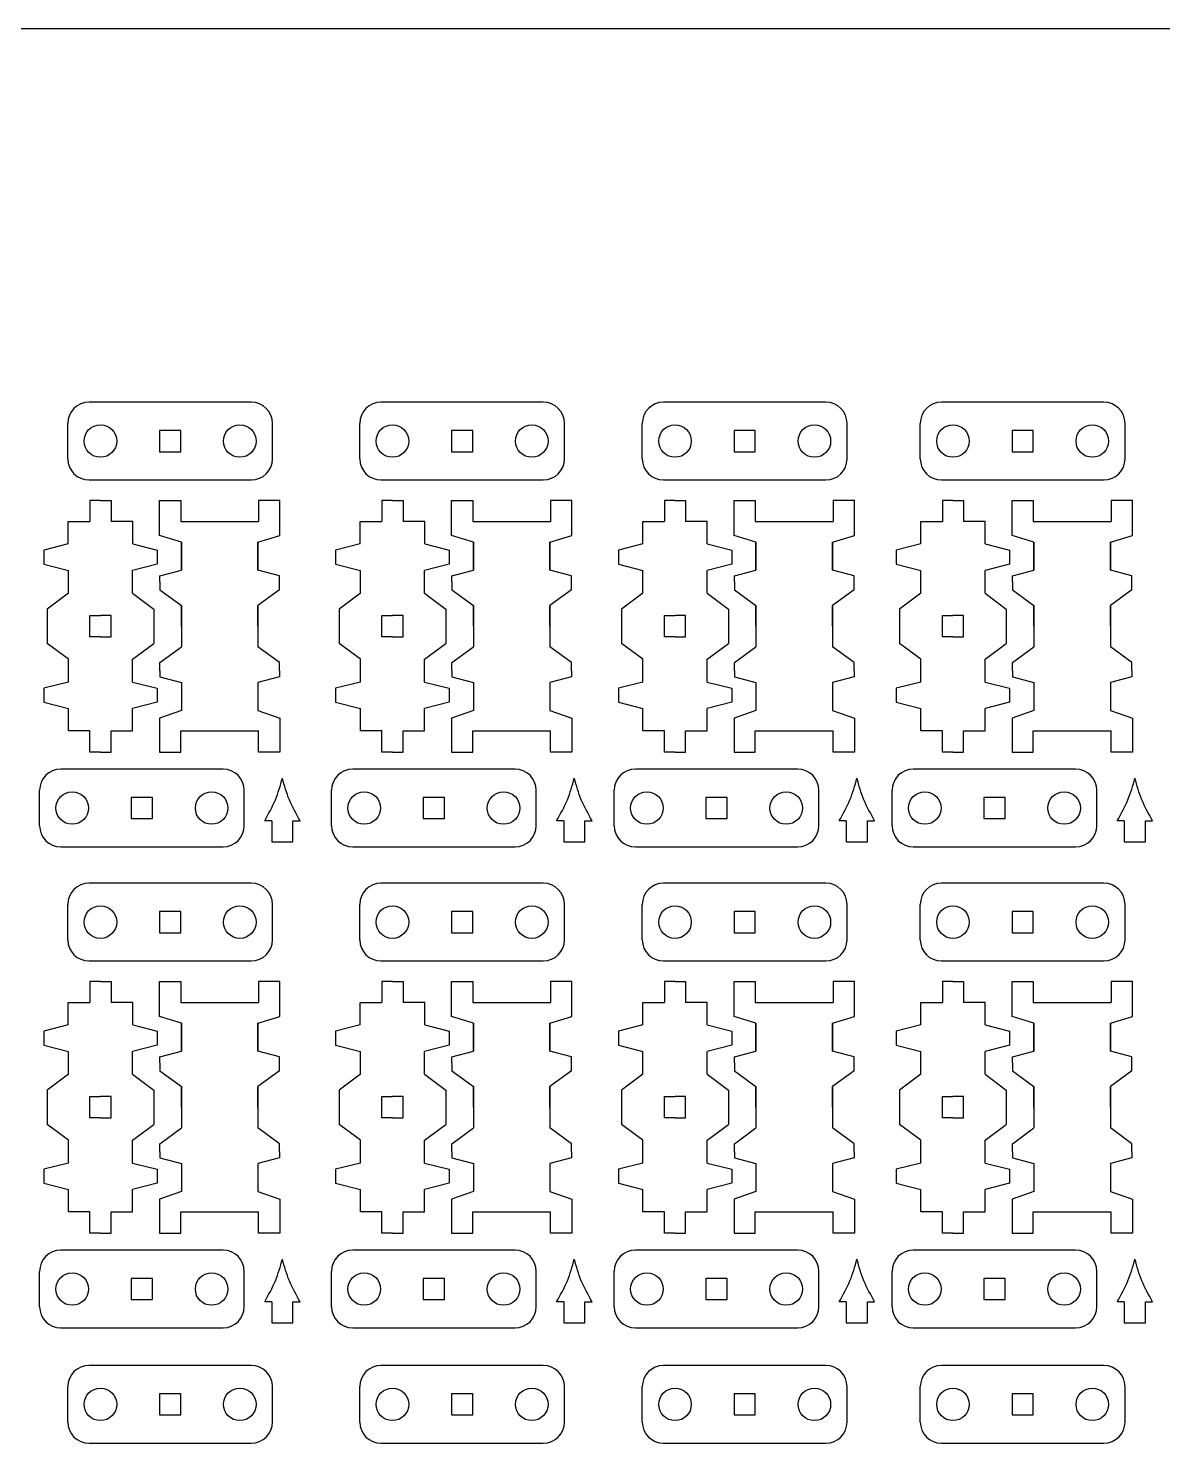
# Model space of a CAD drawing. Header units: millimetres. Extents: x 1035 to 4493, y 392 to 1491.
# Drawn here: x 4203.2 to 4363.4, y 1134.1 to 1335.5 of the extents above; entities that cross this region are included whole.
import ezdxf

# ---------------------------------------------------------------- set-up
doc = ezdxf.new("R2010")
doc.units = ezdxf.units.MM

msp = doc.modelspace()

# ---------------------------------------------------------------- linework, layer by layer
for p, q in [((4223.2, 1282.72), (4211.74, 1282.72)), ((4234.66, 1282.72), (4223.2, 1282.72)), ((4264.45, 1282.72), (4252.99, 1282.72)), ((4275.92, 1282.72), (4264.45, 1282.72)), ((4304.38, 1282.72), (4292.92, 1282.72)), ((4315.85, 1282.72), (4304.38, 1282.72)), ((4343.66, 1282.72), (4332.19, 1282.72)), ((4355.12, 1282.72), (4343.66, 1282.72)), ((4208.74, 1274.72), (4208.74, 1279.72)), ((4237.66, 1274.72), (4237.66, 1279.72)), ((4249.99, 1274.72), (4249.99, 1279.72)), ((4278.92, 1274.72), (4278.92, 1279.72)), ((4289.92, 1274.72), (4289.92, 1279.72)), ((4318.85, 1274.72), (4318.85, 1279.72)), ((4329.19, 1274.72), (4329.19, 1279.72)), ((4358.12, 1274.72), (4358.12, 1279.72)), ((4224.7, 1278.72), (4221.7, 1278.72)), ((4221.7, 1278.72), (4221.7, 1275.72)), ((4224.7, 1275.72), (4224.7, 1278.72)), ((4265.95, 1278.72), (4262.95, 1278.72)), ((4262.95, 1278.72), (4262.95, 1275.72)), ((4265.95, 1275.72), (4265.95, 1278.72)), ((4305.88, 1278.72), (4302.88, 1278.72)), ((4302.88, 1278.72), (4302.88, 1275.72)), ((4305.88, 1275.72), (4305.88, 1278.72)), ((4345.16, 1278.72), (4342.16, 1278.72)), ((4342.16, 1278.72), (4342.16, 1275.72)), ((4345.16, 1275.72), (4345.16, 1278.72)), ((4221.7, 1275.72), (4224.7, 1275.72)), ((4262.95, 1275.72), (4265.95, 1275.72)), ((4302.88, 1275.72), (4305.88, 1275.72)), ((4342.16, 1275.72), (4345.16, 1275.72)), ((4211.74, 1271.72), (4234.66, 1271.72)), ((4252.99, 1271.72), (4275.92, 1271.72)), ((4292.92, 1271.72), (4315.85, 1271.72)), ((4332.19, 1271.72), (4355.12, 1271.72)), ((4213.35, 1268.83), (4211.85, 1268.83)), ((4211.85, 1268.83), (4211.85, 1265.83)), ((4213.35, 1268.83), (4214.85, 1268.83)), ((4214.85, 1268.83), (4214.85, 1265.83)), ((4221.7, 1263.86), (4221.7, 1268.83)), ((4221.7, 1268.83), (4224.7, 1268.83)), ((4224.7, 1268.83), (4224.7, 1265.83)), ((4238.7, 1268.83), (4235.7, 1268.83)), ((4235.7, 1268.83), (4235.7, 1265.83)), ((4238.7, 1263.86), (4238.7, 1268.83)), ((4254.61, 1268.83), (4253.11, 1268.83)), ((4253.11, 1268.83), (4253.11, 1265.83)), ((4254.61, 1268.83), (4256.11, 1268.83)), ((4256.11, 1268.83), (4256.11, 1265.83)), ((4262.95, 1263.86), (4262.95, 1268.83)), ((4262.95, 1268.83), (4265.95, 1268.83)), ((4265.95, 1268.83), (4265.95, 1265.83)), ((4279.95, 1268.83), (4276.95, 1268.83)), ((4276.95, 1268.83), (4276.95, 1265.83)), ((4279.95, 1263.86), (4279.95, 1268.83)), ((4294.54, 1268.83), (4293.04, 1268.83)), ((4293.04, 1268.83), (4293.04, 1265.83)), ((4294.54, 1268.83), (4296.04, 1268.83)), ((4296.04, 1268.83), (4296.04, 1265.83)), ((4302.88, 1263.86), (4302.88, 1268.83)), ((4302.88, 1268.83), (4305.88, 1268.83)), ((4305.88, 1268.83), (4305.88, 1265.83)), ((4319.88, 1268.83), (4316.88, 1268.83)), ((4316.88, 1268.83), (4316.88, 1265.83)), ((4319.88, 1263.86), (4319.88, 1268.83)), ((4333.81, 1268.83), (4332.31, 1268.83)), ((4332.31, 1268.83), (4332.31, 1265.83)), ((4333.81, 1268.83), (4335.31, 1268.83)), ((4335.31, 1268.83), (4335.31, 1265.83)), ((4342.16, 1263.86), (4342.16, 1268.83)), ((4342.16, 1268.83), (4345.16, 1268.83)), ((4345.16, 1268.83), (4345.16, 1265.83)), ((4359.16, 1268.83), (4356.16, 1268.83)), ((4356.16, 1268.83), (4356.16, 1265.83)), ((4359.16, 1263.86), (4359.16, 1268.83)), ((4208.79, 1262.67), (4208.79, 1265.83)), ((4208.79, 1265.83), (4211.85, 1265.83)), ((4217.92, 1265.83), (4214.85, 1265.83)), ((4217.92, 1262.67), (4217.92, 1265.83)), ((4224.7, 1265.83), (4235.7, 1265.83)), ((4250.05, 1262.67), (4250.05, 1265.83)), ((4250.05, 1265.83), (4253.11, 1265.83)), ((4259.17, 1265.83), (4256.11, 1265.83)), ((4259.17, 1262.67), (4259.17, 1265.83)), ((4265.95, 1265.83), (4276.95, 1265.83)), ((4289.98, 1262.67), (4289.98, 1265.83)), ((4289.98, 1265.83), (4293.04, 1265.83)), ((4299.1, 1265.83), (4296.04, 1265.83)), ((4299.1, 1262.67), (4299.1, 1265.83)), ((4305.88, 1265.83), (4316.88, 1265.83)), ((4329.25, 1262.67), (4329.25, 1265.83)), ((4329.25, 1265.83), (4332.31, 1265.83)), ((4338.37, 1265.83), (4335.31, 1265.83)), ((4338.37, 1262.67), (4338.37, 1265.83)), ((4345.16, 1265.83), (4356.16, 1265.83)), ((4224.8, 1262.93), (4221.7, 1263.86)), ((4224.8, 1262.93), (4224.8, 1258.99)), ((4224.8, 1258.99), (4224.8, 1262.93)), ((4235.61, 1262.93), (4238.7, 1263.86)), ((4235.61, 1262.93), (4235.61, 1258.99)), ((4235.61, 1258.99), (4235.61, 1262.93)), ((4266.05, 1262.93), (4262.95, 1263.86)), ((4266.05, 1262.93), (4266.05, 1258.99)), ((4266.05, 1258.99), (4266.05, 1262.93)), ((4276.86, 1262.93), (4279.95, 1263.86)), ((4276.86, 1262.93), (4276.86, 1258.99)), ((4276.86, 1258.99), (4276.86, 1262.93)), ((4305.98, 1262.93), (4302.88, 1263.86)), ((4305.98, 1262.93), (4305.98, 1258.99)), ((4305.98, 1258.99), (4305.98, 1262.93)), ((4316.79, 1262.93), (4319.88, 1263.86)), ((4316.79, 1262.93), (4316.79, 1258.99)), ((4316.79, 1258.99), (4316.79, 1262.93)), ((4345.25, 1262.93), (4342.16, 1263.86)), ((4345.25, 1262.93), (4345.25, 1258.99)), ((4345.25, 1258.99), (4345.25, 1262.93)), ((4356.06, 1262.93), (4359.16, 1263.86)), ((4356.06, 1262.93), (4356.06, 1258.99)), ((4356.06, 1258.99), (4356.06, 1262.93)), ((4208.79, 1262.67), (4205.34, 1261.82)), ((4205.34, 1261.82), (4205.34, 1259.82)), ((4217.92, 1262.67), (4221.37, 1261.82)), ((4221.37, 1261.82), (4221.37, 1259.82)), ((4250.05, 1262.67), (4246.59, 1261.82)), ((4246.59, 1261.82), (4246.59, 1259.82)), ((4259.17, 1262.67), (4262.62, 1261.82)), ((4262.62, 1261.82), (4262.62, 1259.82)), ((4289.98, 1262.67), (4286.53, 1261.82)), ((4286.53, 1261.82), (4286.53, 1259.82)), ((4299.1, 1262.67), (4302.55, 1261.82)), ((4302.55, 1261.82), (4302.55, 1259.82)), ((4329.25, 1262.67), (4325.8, 1261.82)), ((4325.8, 1261.82), (4325.8, 1259.82)), ((4338.37, 1262.67), (4341.82, 1261.82)), ((4341.82, 1261.82), (4341.82, 1259.82)), ((4205.34, 1259.82), (4208.83, 1258.94)), ((4208.83, 1255.71), (4208.83, 1258.94)), ((4221.37, 1259.82), (4217.88, 1258.94)), ((4217.88, 1255.71), (4217.88, 1258.94)), ((4221.75, 1258.19), (4224.8, 1258.99)), ((4238.65, 1258.19), (4235.61, 1258.99)), ((4246.59, 1259.82), (4250.08, 1258.94)), ((4250.08, 1255.71), (4250.08, 1258.94)), ((4262.62, 1259.82), (4259.14, 1258.94)), ((4259.14, 1255.71), (4259.14, 1258.94)), ((4263.01, 1258.19), (4266.05, 1258.99)), ((4279.9, 1258.19), (4276.86, 1258.99)), ((4286.53, 1259.82), (4290.01, 1258.94)), ((4290.01, 1255.71), (4290.01, 1258.94)), ((4302.55, 1259.82), (4299.07, 1258.94)), ((4299.07, 1255.71), (4299.07, 1258.94)), ((4302.94, 1258.19), (4305.98, 1258.99)), ((4319.83, 1258.19), (4316.79, 1258.99)), ((4325.8, 1259.82), (4329.28, 1258.94)), ((4329.28, 1255.71), (4329.28, 1258.94)), ((4341.82, 1259.82), (4338.34, 1258.94)), ((4338.34, 1255.71), (4338.34, 1258.94)), ((4342.21, 1258.19), (4345.25, 1258.99)), ((4359.1, 1258.19), (4356.06, 1258.99)), ((4221.75, 1257.32), (4221.75, 1258.19)), ((4221.75, 1257.32), (4221.75, 1256.19)), ((4238.65, 1256.19), (4238.65, 1258.19)), ((4263.01, 1257.32), (4263.01, 1258.19)), ((4263.01, 1257.32), (4263.01, 1256.19)), ((4279.9, 1256.19), (4279.9, 1258.19)), ((4302.94, 1257.32), (4302.94, 1258.19)), ((4302.94, 1257.32), (4302.94, 1256.19)), ((4319.83, 1256.19), (4319.83, 1258.19)), ((4342.21, 1257.32), (4342.21, 1258.19)), ((4342.21, 1257.32), (4342.21, 1256.19)), ((4359.1, 1256.19), (4359.1, 1258.19)), ((4208.83, 1255.71), (4205.81, 1253.47)), ((4217.88, 1255.71), (4220.9, 1253.47)), ((4221.75, 1256.19), (4224.8, 1253.97)), ((4238.65, 1256.19), (4235.61, 1253.97)), ((4250.08, 1255.71), (4247.07, 1253.47)), ((4259.14, 1255.71), (4262.15, 1253.47)), ((4263.01, 1256.19), (4266.05, 1253.97)), ((4279.9, 1256.19), (4276.86, 1253.97)), ((4290.01, 1255.71), (4287, 1253.47)), ((4299.07, 1255.71), (4302.08, 1253.47)), ((4302.94, 1256.19), (4305.98, 1253.97)), ((4319.83, 1256.19), (4316.79, 1253.97)), ((4329.28, 1255.71), (4326.27, 1253.47)), ((4338.34, 1255.71), (4341.35, 1253.47)), ((4342.21, 1256.19), (4345.25, 1253.97)), ((4359.1, 1256.19), (4356.06, 1253.97)), ((4205.81, 1253.47), (4205.81, 1248.61)), ((4220.9, 1253.47), (4220.9, 1248.61)), ((4224.8, 1253.97), (4224.8, 1248.12)), ((4224.8, 1251.04), (4224.8, 1253.97)), ((4235.61, 1253.97), (4235.61, 1248.12)), ((4235.61, 1251.04), (4235.61, 1253.97)), ((4247.07, 1253.47), (4247.07, 1248.61)), ((4262.15, 1253.47), (4262.15, 1248.61)), ((4266.05, 1253.97), (4266.05, 1248.12)), ((4266.05, 1251.04), (4266.05, 1253.97)), ((4276.86, 1253.97), (4276.86, 1248.12)), ((4276.86, 1251.04), (4276.86, 1253.97)), ((4287, 1253.47), (4287, 1248.61)), ((4302.08, 1253.47), (4302.08, 1248.61)), ((4305.98, 1253.97), (4305.98, 1248.12)), ((4305.98, 1251.04), (4305.98, 1253.97)), ((4316.79, 1253.97), (4316.79, 1248.12)), ((4316.79, 1251.04), (4316.79, 1253.97)), ((4326.27, 1253.47), (4326.27, 1248.61)), ((4341.35, 1253.47), (4341.35, 1248.61)), ((4345.25, 1253.97), (4345.25, 1248.12)), ((4345.25, 1251.04), (4345.25, 1253.97)), ((4356.06, 1253.97), (4356.06, 1248.12)), ((4356.06, 1251.04), (4356.06, 1253.97)), ((4211.85, 1252.54), (4213.35, 1252.54)), ((4211.85, 1249.54), (4211.85, 1252.54)), ((4214.85, 1252.54), (4213.35, 1252.54)), ((4214.85, 1249.54), (4214.85, 1252.54)), ((4253.11, 1252.54), (4254.61, 1252.54)), ((4253.11, 1249.54), (4253.11, 1252.54)), ((4256.11, 1252.54), (4254.61, 1252.54)), ((4256.11, 1249.54), (4256.11, 1252.54)), ((4293.04, 1252.54), (4294.54, 1252.54)), ((4293.04, 1249.54), (4293.04, 1252.54)), ((4296.04, 1252.54), (4294.54, 1252.54)), ((4296.04, 1249.54), (4296.04, 1252.54)), ((4332.31, 1252.54), (4333.81, 1252.54)), ((4332.31, 1249.54), (4332.31, 1252.54)), ((4335.31, 1252.54), (4333.81, 1252.54)), ((4335.31, 1249.54), (4335.31, 1252.54)), ((4213.35, 1249.54), (4211.85, 1249.54)), ((4213.35, 1249.54), (4214.85, 1249.54)), ((4254.61, 1249.54), (4253.11, 1249.54)), ((4254.61, 1249.54), (4256.11, 1249.54)), ((4294.54, 1249.54), (4293.04, 1249.54)), ((4294.54, 1249.54), (4296.04, 1249.54)), ((4333.81, 1249.54), (4332.31, 1249.54)), ((4333.81, 1249.54), (4335.31, 1249.54)), ((4208.83, 1246.38), (4205.81, 1248.61)), ((4217.88, 1246.38), (4220.9, 1248.61)), ((4221.75, 1245.9), (4224.8, 1248.12)), ((4238.65, 1245.9), (4235.61, 1248.12)), ((4250.08, 1246.38), (4247.07, 1248.61)), ((4259.14, 1246.38), (4262.15, 1248.61)), ((4263.01, 1245.9), (4266.05, 1248.12)), ((4279.9, 1245.9), (4276.86, 1248.12)), ((4290.01, 1246.38), (4287, 1248.61)), ((4299.07, 1246.38), (4302.08, 1248.61)), ((4302.94, 1245.9), (4305.98, 1248.12)), ((4319.83, 1245.9), (4316.79, 1248.12)), ((4329.28, 1246.38), (4326.27, 1248.61)), ((4338.34, 1246.38), (4341.35, 1248.61)), ((4342.21, 1245.9), (4345.25, 1248.12)), ((4359.1, 1245.9), (4356.06, 1248.12)), ((4208.83, 1243.15), (4208.83, 1246.38)), ((4217.88, 1243.15), (4217.88, 1246.38)), ((4221.75, 1244.76), (4221.75, 1245.9)), ((4238.65, 1244.76), (4238.65, 1245.9)), ((4250.08, 1243.15), (4250.08, 1246.38)), ((4259.14, 1243.15), (4259.14, 1246.38)), ((4263.01, 1244.76), (4263.01, 1245.9)), ((4279.9, 1244.76), (4279.9, 1245.9)), ((4290.01, 1243.15), (4290.01, 1246.38)), ((4299.07, 1243.15), (4299.07, 1246.38)), ((4302.94, 1244.76), (4302.94, 1245.9)), ((4319.83, 1244.76), (4319.83, 1245.9)), ((4329.28, 1243.15), (4329.28, 1246.38)), ((4338.34, 1243.15), (4338.34, 1246.38)), ((4342.21, 1244.76), (4342.21, 1245.9)), ((4359.1, 1244.76), (4359.1, 1245.9)), ((4208.83, 1243.15), (4205.34, 1242.29)), ((4217.88, 1243.15), (4221.37, 1242.29)), ((4221.75, 1244.76), (4221.75, 1243.89)), ((4221.75, 1243.89), (4224.8, 1243.09)), ((4224.8, 1243.09), (4224.8, 1239.15)), ((4238.65, 1243.89), (4235.61, 1243.09)), ((4235.61, 1243.09), (4235.61, 1239.15)), ((4238.65, 1244.76), (4238.65, 1243.89)), ((4250.08, 1243.15), (4246.59, 1242.29)), ((4259.14, 1243.15), (4262.62, 1242.29)), ((4263.01, 1244.76), (4263.01, 1243.89)), ((4263.01, 1243.89), (4266.05, 1243.09)), ((4266.05, 1243.09), (4266.05, 1239.15)), ((4279.9, 1243.89), (4276.86, 1243.09)), ((4276.86, 1243.09), (4276.86, 1239.15)), ((4279.9, 1244.76), (4279.9, 1243.89)), ((4290.01, 1243.15), (4286.53, 1242.29)), ((4299.07, 1243.15), (4302.55, 1242.29)), ((4302.94, 1244.76), (4302.94, 1243.89)), ((4302.94, 1243.89), (4305.98, 1243.09)), ((4305.98, 1243.09), (4305.98, 1239.15)), ((4319.83, 1243.89), (4316.79, 1243.09)), ((4316.79, 1243.09), (4316.79, 1239.15)), ((4319.83, 1244.76), (4319.83, 1243.89)), ((4329.28, 1243.15), (4325.8, 1242.29)), ((4338.34, 1243.15), (4341.82, 1242.29)), ((4342.21, 1244.76), (4342.21, 1243.89)), ((4342.21, 1243.89), (4345.25, 1243.09)), ((4345.25, 1243.09), (4345.25, 1239.15)), ((4359.1, 1243.89), (4356.06, 1243.09)), ((4356.06, 1243.09), (4356.06, 1239.15)), ((4359.1, 1244.76), (4359.1, 1243.89)), ((4205.34, 1242.29), (4205.34, 1240.29)), ((4221.37, 1242.29), (4221.37, 1240.29)), ((4246.59, 1242.29), (4246.59, 1240.29)), ((4262.62, 1242.29), (4262.62, 1240.29)), ((4286.53, 1242.29), (4286.53, 1240.29)), ((4302.55, 1242.29), (4302.55, 1240.29)), ((4325.8, 1242.29), (4325.8, 1240.29)), ((4341.82, 1242.29), (4341.82, 1240.29)), ((4205.34, 1240.29), (4208.83, 1239.41)), ((4208.83, 1236.25), (4208.83, 1239.41)), ((4221.37, 1240.29), (4217.88, 1239.41)), ((4217.88, 1236.25), (4217.88, 1239.41)), ((4224.8, 1239.15), (4221.7, 1238.05)), ((4235.61, 1239.15), (4238.7, 1238.05)), ((4246.59, 1240.29), (4250.08, 1239.41)), ((4250.08, 1236.25), (4250.08, 1239.41)), ((4262.62, 1240.29), (4259.14, 1239.41)), ((4259.14, 1236.25), (4259.14, 1239.41)), ((4266.05, 1239.15), (4262.95, 1238.05)), ((4276.86, 1239.15), (4279.95, 1238.05)), ((4286.53, 1240.29), (4290.01, 1239.41)), ((4290.01, 1236.25), (4290.01, 1239.41)), ((4302.55, 1240.29), (4299.07, 1239.41)), ((4299.07, 1236.25), (4299.07, 1239.41)), ((4305.98, 1239.15), (4302.88, 1238.05)), ((4316.79, 1239.15), (4319.88, 1238.05)), ((4325.8, 1240.29), (4329.28, 1239.41)), ((4329.28, 1236.25), (4329.28, 1239.41)), ((4341.82, 1240.29), (4338.34, 1239.41)), ((4338.34, 1236.25), (4338.34, 1239.41)), ((4345.25, 1239.15), (4342.16, 1238.05)), ((4356.06, 1239.15), (4359.16, 1238.05)), ((4221.7, 1238.05), (4221.7, 1233.25)), ((4238.7, 1238.05), (4238.7, 1233.25)), ((4262.95, 1238.05), (4262.95, 1233.25)), ((4279.95, 1238.05), (4279.95, 1233.25)), ((4302.88, 1238.05), (4302.88, 1233.25)), ((4319.88, 1238.05), (4319.88, 1233.25)), ((4342.16, 1238.05), (4342.16, 1233.25)), ((4359.16, 1238.05), (4359.16, 1233.25)), ((4211.85, 1236.25), (4208.83, 1236.25)), ((4211.85, 1233.25), (4211.85, 1236.25)), ((4214.85, 1236.25), (4217.88, 1236.25)), ((4214.85, 1233.25), (4214.85, 1236.25)), ((4224.7, 1233.25), (4224.7, 1236.25)), ((4224.7, 1236.25), (4235.7, 1236.25)), ((4235.7, 1233.25), (4235.7, 1236.25)), ((4253.11, 1236.25), (4250.08, 1236.25)), ((4253.11, 1233.25), (4253.11, 1236.25)), ((4256.11, 1236.25), (4259.14, 1236.25)), ((4256.11, 1233.25), (4256.11, 1236.25)), ((4265.95, 1233.25), (4265.95, 1236.25)), ((4265.95, 1236.25), (4276.95, 1236.25)), ((4276.95, 1233.25), (4276.95, 1236.25)), ((4293.04, 1236.25), (4290.01, 1236.25)), ((4293.04, 1233.25), (4293.04, 1236.25)), ((4296.04, 1236.25), (4299.07, 1236.25)), ((4296.04, 1233.25), (4296.04, 1236.25)), ((4305.88, 1233.25), (4305.88, 1236.25)), ((4305.88, 1236.25), (4316.88, 1236.25)), ((4316.88, 1233.25), (4316.88, 1236.25)), ((4332.31, 1236.25), (4329.28, 1236.25)), ((4332.31, 1233.25), (4332.31, 1236.25)), ((4335.31, 1236.25), (4338.34, 1236.25)), ((4335.31, 1233.25), (4335.31, 1236.25)), ((4345.16, 1233.25), (4345.16, 1236.25)), ((4345.16, 1236.25), (4356.16, 1236.25)), ((4356.16, 1233.25), (4356.16, 1236.25)), ((4213.35, 1233.25), (4211.85, 1233.25)), ((4213.35, 1233.25), (4214.85, 1233.25)), ((4221.7, 1233.25), (4224.7, 1233.25)), ((4238.7, 1233.25), (4235.7, 1233.25)), ((4254.61, 1233.25), (4253.11, 1233.25)), ((4254.61, 1233.25), (4256.11, 1233.25)), ((4262.95, 1233.25), (4265.95, 1233.25)), ((4279.95, 1233.25), (4276.95, 1233.25)), ((4294.54, 1233.25), (4293.04, 1233.25)), ((4294.54, 1233.25), (4296.04, 1233.25)), ((4302.88, 1233.25), (4305.88, 1233.25)), ((4319.88, 1233.25), (4316.88, 1233.25)), ((4333.81, 1233.25), (4332.31, 1233.25)), ((4333.81, 1233.25), (4335.31, 1233.25)), ((4342.16, 1233.25), (4345.16, 1233.25)), ((4359.16, 1233.25), (4356.16, 1233.25)), ((4219.22, 1230.85), (4207.76, 1230.85)), ((4230.68, 1230.85), (4219.22, 1230.85)), ((4260.47, 1230.85), (4249.01, 1230.85)), ((4271.93, 1230.85), (4260.47, 1230.85)), ((4300.4, 1230.85), (4288.94, 1230.85)), ((4311.87, 1230.85), (4300.4, 1230.85)), ((4339.67, 1230.85), (4328.21, 1230.85)), ((4351.14, 1230.85), (4339.67, 1230.85)), ((4204.76, 1222.85), (4204.76, 1227.85)), ((4220.72, 1226.85), (4217.72, 1226.85)), ((4217.72, 1226.85), (4217.72, 1223.85)), ((4220.72, 1223.85), (4220.72, 1226.85)), ((4233.68, 1222.85), (4233.68, 1227.85)), ((4246.01, 1222.85), (4246.01, 1227.85)), ((4261.97, 1226.85), (4258.97, 1226.85)), ((4258.97, 1226.85), (4258.97, 1223.85)), ((4261.97, 1223.85), (4261.97, 1226.85)), ((4274.93, 1222.85), (4274.93, 1227.85)), ((4285.94, 1222.85), (4285.94, 1227.85)), ((4301.9, 1226.85), (4298.9, 1226.85)), ((4298.9, 1226.85), (4298.9, 1223.85)), ((4301.9, 1223.85), (4301.9, 1226.85)), ((4314.87, 1222.85), (4314.87, 1227.85)), ((4325.21, 1222.85), (4325.21, 1227.85)), ((4341.17, 1226.85), (4338.17, 1226.85)), ((4338.17, 1226.85), (4338.17, 1223.85)), ((4341.17, 1223.85), (4341.17, 1226.85)), ((4354.14, 1222.85), (4354.14, 1227.85)), ((4217.72, 1223.85), (4220.72, 1223.85)), ((4237.56, 1223.56), (4236.56, 1223.56)), ((4237.56, 1223.56), (4237.56, 1220.56)), ((4240.56, 1220.56), (4240.56, 1223.56)), ((4240.56, 1223.56), (4241.56, 1223.56)), ((4258.97, 1223.85), (4261.97, 1223.85)), ((4278.81, 1223.56), (4277.81, 1223.56)), ((4278.81, 1223.56), (4278.81, 1220.56)), ((4281.81, 1220.56), (4281.81, 1223.56)), ((4281.81, 1223.56), (4282.81, 1223.56)), ((4298.9, 1223.85), (4301.9, 1223.85)), ((4318.74, 1223.56), (4317.74, 1223.56)), ((4318.74, 1223.56), (4318.74, 1220.56)), ((4321.74, 1220.56), (4321.74, 1223.56)), ((4321.74, 1223.56), (4322.74, 1223.56)), ((4338.17, 1223.85), (4341.17, 1223.85)), ((4358.02, 1223.56), (4357.02, 1223.56)), ((4358.02, 1223.56), (4358.02, 1220.56)), ((4361.02, 1220.56), (4361.02, 1223.56)), ((4361.02, 1223.56), (4362.02, 1223.56)), ((4207.76, 1219.85), (4230.68, 1219.85)), ((4237.56, 1220.56), (4240.56, 1220.56)), ((4249.01, 1219.85), (4271.93, 1219.85)), ((4278.81, 1220.56), (4281.81, 1220.56)), ((4288.94, 1219.85), (4311.87, 1219.85)), ((4318.74, 1220.56), (4321.74, 1220.56)), ((4328.21, 1219.85), (4351.14, 1219.85)), ((4358.02, 1220.56), (4361.02, 1220.56)), ((4223.2, 1214.73), (4211.74, 1214.73)), ((4234.66, 1214.73), (4223.2, 1214.73)), ((4264.45, 1214.73), (4252.99, 1214.73)), ((4275.92, 1214.73), (4264.45, 1214.73)), ((4304.38, 1214.73), (4292.92, 1214.73)), ((4315.85, 1214.73), (4304.38, 1214.73)), ((4343.66, 1214.73), (4332.19, 1214.73)), ((4355.12, 1214.73), (4343.66, 1214.73)), ((4208.74, 1206.73), (4208.74, 1211.73)), ((4224.7, 1210.73), (4221.7, 1210.73)), ((4221.7, 1210.73), (4221.7, 1207.73)), ((4224.7, 1207.73), (4224.7, 1210.73)), ((4237.66, 1206.73), (4237.66, 1211.73)), ((4249.99, 1206.73), (4249.99, 1211.73)), ((4265.95, 1210.73), (4262.95, 1210.73)), ((4262.95, 1210.73), (4262.95, 1207.73)), ((4265.95, 1207.73), (4265.95, 1210.73)), ((4278.92, 1206.73), (4278.92, 1211.73)), ((4289.92, 1206.73), (4289.92, 1211.73)), ((4305.88, 1210.73), (4302.88, 1210.73)), ((4302.88, 1210.73), (4302.88, 1207.73)), ((4305.88, 1207.73), (4305.88, 1210.73)), ((4318.85, 1206.73), (4318.85, 1211.73)), ((4329.19, 1206.73), (4329.19, 1211.73)), ((4345.16, 1210.73), (4342.16, 1210.73)), ((4342.16, 1210.73), (4342.16, 1207.73)), ((4345.16, 1207.73), (4345.16, 1210.73)), ((4358.12, 1206.73), (4358.12, 1211.73)), ((4221.7, 1207.73), (4224.7, 1207.73)), ((4262.95, 1207.73), (4265.95, 1207.73)), ((4302.88, 1207.73), (4305.88, 1207.73)), ((4342.16, 1207.73), (4345.16, 1207.73)), ((4211.74, 1203.73), (4234.66, 1203.73)), ((4252.99, 1203.73), (4275.92, 1203.73)), ((4292.92, 1203.73), (4315.85, 1203.73)), ((4332.19, 1203.73), (4355.12, 1203.73)), ((4213.35, 1200.84), (4211.85, 1200.84)), ((4211.85, 1200.84), (4211.85, 1197.84)), ((4213.35, 1200.84), (4214.85, 1200.84)), ((4214.85, 1200.84), (4214.85, 1197.84)), ((4221.7, 1195.87), (4221.7, 1200.84)), ((4221.7, 1200.84), (4224.7, 1200.84)), ((4224.7, 1200.84), (4224.7, 1197.84)), ((4238.7, 1200.84), (4235.7, 1200.84)), ((4235.7, 1200.84), (4235.7, 1197.84)), ((4238.7, 1195.87), (4238.7, 1200.84)), ((4254.61, 1200.84), (4253.11, 1200.84)), ((4253.11, 1200.84), (4253.11, 1197.84)), ((4254.61, 1200.84), (4256.11, 1200.84)), ((4256.11, 1200.84), (4256.11, 1197.84)), ((4262.95, 1195.87), (4262.95, 1200.84)), ((4262.95, 1200.84), (4265.95, 1200.84)), ((4265.95, 1200.84), (4265.95, 1197.84)), ((4279.95, 1200.84), (4276.95, 1200.84)), ((4276.95, 1200.84), (4276.95, 1197.84)), ((4279.95, 1195.87), (4279.95, 1200.84)), ((4294.54, 1200.84), (4293.04, 1200.84)), ((4293.04, 1200.84), (4293.04, 1197.84)), ((4294.54, 1200.84), (4296.04, 1200.84)), ((4296.04, 1200.84), (4296.04, 1197.84)), ((4302.88, 1195.87), (4302.88, 1200.84)), ((4302.88, 1200.84), (4305.88, 1200.84)), ((4305.88, 1200.84), (4305.88, 1197.84)), ((4319.88, 1200.84), (4316.88, 1200.84)), ((4316.88, 1200.84), (4316.88, 1197.84)), ((4319.88, 1195.87), (4319.88, 1200.84)), ((4333.81, 1200.84), (4332.31, 1200.84)), ((4332.31, 1200.84), (4332.31, 1197.84)), ((4333.81, 1200.84), (4335.31, 1200.84)), ((4335.31, 1200.84), (4335.31, 1197.84)), ((4342.16, 1195.87), (4342.16, 1200.84)), ((4342.16, 1200.84), (4345.16, 1200.84)), ((4345.16, 1200.84), (4345.16, 1197.84)), ((4359.16, 1200.84), (4356.16, 1200.84)), ((4356.16, 1200.84), (4356.16, 1197.84)), ((4359.16, 1195.87), (4359.16, 1200.84)), ((4208.79, 1194.68), (4208.79, 1197.84)), ((4208.79, 1197.84), (4211.85, 1197.84)), ((4217.92, 1197.84), (4214.85, 1197.84)), ((4217.92, 1194.68), (4217.92, 1197.84)), ((4224.7, 1197.84), (4235.7, 1197.84)), ((4250.05, 1194.68), (4250.05, 1197.84)), ((4250.05, 1197.84), (4253.11, 1197.84)), ((4259.17, 1197.84), (4256.11, 1197.84)), ((4259.17, 1194.68), (4259.17, 1197.84)), ((4265.95, 1197.84), (4276.95, 1197.84)), ((4289.98, 1194.68), (4289.98, 1197.84)), ((4289.98, 1197.84), (4293.04, 1197.84)), ((4299.1, 1197.84), (4296.04, 1197.84)), ((4299.1, 1194.68), (4299.1, 1197.84)), ((4305.88, 1197.84), (4316.88, 1197.84)), ((4329.25, 1194.68), (4329.25, 1197.84)), ((4329.25, 1197.84), (4332.31, 1197.84)), ((4338.37, 1197.84), (4335.31, 1197.84)), ((4338.37, 1194.68), (4338.37, 1197.84)), ((4345.16, 1197.84), (4356.16, 1197.84)), ((4208.79, 1194.68), (4205.34, 1193.82)), ((4217.92, 1194.68), (4221.37, 1193.82)), ((4224.8, 1194.94), (4221.7, 1195.87)), ((4224.8, 1194.94), (4224.8, 1191)), ((4224.8, 1191), (4224.8, 1194.94)), ((4235.61, 1194.94), (4238.7, 1195.87)), ((4235.61, 1194.94), (4235.61, 1191)), ((4235.61, 1191), (4235.61, 1194.94)), ((4250.05, 1194.68), (4246.59, 1193.82)), ((4259.17, 1194.68), (4262.62, 1193.82)), ((4266.05, 1194.94), (4262.95, 1195.87)), ((4266.05, 1194.94), (4266.05, 1191)), ((4266.05, 1191), (4266.05, 1194.94)), ((4276.86, 1194.94), (4279.95, 1195.87)), ((4276.86, 1194.94), (4276.86, 1191)), ((4276.86, 1191), (4276.86, 1194.94)), ((4289.98, 1194.68), (4286.53, 1193.82)), ((4299.1, 1194.68), (4302.55, 1193.82)), ((4305.98, 1194.94), (4302.88, 1195.87)), ((4305.98, 1194.94), (4305.98, 1191)), ((4305.98, 1191), (4305.98, 1194.94)), ((4316.79, 1194.94), (4319.88, 1195.87)), ((4316.79, 1194.94), (4316.79, 1191)), ((4316.79, 1191), (4316.79, 1194.94)), ((4329.25, 1194.68), (4325.8, 1193.82)), ((4338.37, 1194.68), (4341.82, 1193.82)), ((4345.25, 1194.94), (4342.16, 1195.87)), ((4345.25, 1194.94), (4345.25, 1191)), ((4345.25, 1191), (4345.25, 1194.94)), ((4356.06, 1194.94), (4359.16, 1195.87)), ((4356.06, 1194.94), (4356.06, 1191)), ((4356.06, 1191), (4356.06, 1194.94)), ((4205.34, 1193.82), (4205.34, 1191.82)), ((4221.37, 1193.82), (4221.37, 1191.82)), ((4246.59, 1193.82), (4246.59, 1191.82)), ((4262.62, 1193.82), (4262.62, 1191.82)), ((4286.53, 1193.82), (4286.53, 1191.82)), ((4302.55, 1193.82), (4302.55, 1191.82)), ((4325.8, 1193.82), (4325.8, 1191.82)), ((4341.82, 1193.82), (4341.82, 1191.82)), ((4205.34, 1191.82), (4208.83, 1190.95)), ((4208.83, 1187.71), (4208.83, 1190.95)), ((4221.37, 1191.82), (4217.88, 1190.95)), ((4217.88, 1187.71), (4217.88, 1190.95)), ((4221.75, 1190.2), (4224.8, 1191)), ((4238.65, 1190.2), (4235.61, 1191)), ((4246.59, 1191.82), (4250.08, 1190.95)), ((4250.08, 1187.71), (4250.08, 1190.95)), ((4262.62, 1191.82), (4259.14, 1190.95)), ((4259.14, 1187.71), (4259.14, 1190.95)), ((4263.01, 1190.2), (4266.05, 1191)), ((4279.9, 1190.2), (4276.86, 1191)), ((4286.53, 1191.82), (4290.01, 1190.95)), ((4290.01, 1187.71), (4290.01, 1190.95)), ((4302.55, 1191.82), (4299.07, 1190.95)), ((4299.07, 1187.71), (4299.07, 1190.95)), ((4302.94, 1190.2), (4305.98, 1191)), ((4319.83, 1190.2), (4316.79, 1191)), ((4325.8, 1191.82), (4329.28, 1190.95)), ((4329.28, 1187.71), (4329.28, 1190.95)), ((4341.82, 1191.82), (4338.34, 1190.95)), ((4338.34, 1187.71), (4338.34, 1190.95)), ((4342.21, 1190.2), (4345.25, 1191)), ((4359.1, 1190.2), (4356.06, 1191)), ((4221.75, 1189.33), (4221.75, 1190.2)), ((4221.75, 1189.33), (4221.75, 1188.2)), ((4238.65, 1188.2), (4238.65, 1190.2)), ((4263.01, 1189.33), (4263.01, 1190.2)), ((4263.01, 1189.33), (4263.01, 1188.2)), ((4279.9, 1188.2), (4279.9, 1190.2)), ((4302.94, 1189.33), (4302.94, 1190.2)), ((4302.94, 1189.33), (4302.94, 1188.2)), ((4319.83, 1188.2), (4319.83, 1190.2)), ((4342.21, 1189.33), (4342.21, 1190.2)), ((4342.21, 1189.33), (4342.21, 1188.2)), ((4359.1, 1188.2), (4359.1, 1190.2)), ((4208.83, 1187.71), (4205.81, 1185.48)), ((4217.88, 1187.71), (4220.9, 1185.48)), ((4221.75, 1188.2), (4224.8, 1185.97)), ((4238.65, 1188.2), (4235.61, 1185.97)), ((4250.08, 1187.71), (4247.07, 1185.48)), ((4259.14, 1187.71), (4262.15, 1185.48)), ((4263.01, 1188.2), (4266.05, 1185.97)), ((4279.9, 1188.2), (4276.86, 1185.97)), ((4290.01, 1187.71), (4287, 1185.48)), ((4299.07, 1187.71), (4302.08, 1185.48)), ((4302.94, 1188.2), (4305.98, 1185.97)), ((4319.83, 1188.2), (4316.79, 1185.97)), ((4329.28, 1187.71), (4326.27, 1185.48)), ((4338.34, 1187.71), (4341.35, 1185.48)), ((4342.21, 1188.2), (4345.25, 1185.97)), ((4359.1, 1188.2), (4356.06, 1185.97)), ((4205.81, 1185.48), (4205.81, 1180.62)), ((4211.85, 1184.55), (4213.35, 1184.55)), ((4211.85, 1181.55), (4211.85, 1184.55)), ((4214.85, 1184.55), (4213.35, 1184.55)), ((4214.85, 1181.55), (4214.85, 1184.55)), ((4220.9, 1185.48), (4220.9, 1180.62)), ((4224.8, 1185.97), (4224.8, 1180.13)), ((4224.8, 1183.05), (4224.8, 1185.97)), ((4235.61, 1185.97), (4235.61, 1180.13)), ((4235.61, 1183.05), (4235.61, 1185.97)), ((4247.07, 1185.48), (4247.07, 1180.62)), ((4253.11, 1184.55), (4254.61, 1184.55)), ((4253.11, 1181.55), (4253.11, 1184.55)), ((4256.11, 1184.55), (4254.61, 1184.55)), ((4256.11, 1181.55), (4256.11, 1184.55)), ((4262.15, 1185.48), (4262.15, 1180.62)), ((4266.05, 1185.97), (4266.05, 1180.13)), ((4266.05, 1183.05), (4266.05, 1185.97)), ((4276.86, 1185.97), (4276.86, 1180.13)), ((4276.86, 1183.05), (4276.86, 1185.97)), ((4287, 1185.48), (4287, 1180.62)), ((4293.04, 1184.55), (4294.54, 1184.55)), ((4293.04, 1181.55), (4293.04, 1184.55)), ((4296.04, 1184.55), (4294.54, 1184.55)), ((4296.04, 1181.55), (4296.04, 1184.55)), ((4302.08, 1185.48), (4302.08, 1180.62)), ((4305.98, 1185.97), (4305.98, 1180.13)), ((4305.98, 1183.05), (4305.98, 1185.97)), ((4316.79, 1185.97), (4316.79, 1180.13)), ((4316.79, 1183.05), (4316.79, 1185.97)), ((4326.27, 1185.48), (4326.27, 1180.62)), ((4332.31, 1184.55), (4333.81, 1184.55)), ((4332.31, 1181.55), (4332.31, 1184.55)), ((4335.31, 1184.55), (4333.81, 1184.55)), ((4335.31, 1181.55), (4335.31, 1184.55)), ((4341.35, 1185.48), (4341.35, 1180.62)), ((4345.25, 1185.97), (4345.25, 1180.13)), ((4345.25, 1183.05), (4345.25, 1185.97)), ((4356.06, 1185.97), (4356.06, 1180.13)), ((4356.06, 1183.05), (4356.06, 1185.97)), ((4208.83, 1178.39), (4205.81, 1180.62)), ((4213.35, 1181.55), (4211.85, 1181.55)), ((4213.35, 1181.55), (4214.85, 1181.55)), ((4217.88, 1178.39), (4220.9, 1180.62)), ((4250.08, 1178.39), (4247.07, 1180.62)), ((4254.61, 1181.55), (4253.11, 1181.55)), ((4254.61, 1181.55), (4256.11, 1181.55)), ((4259.14, 1178.39), (4262.15, 1180.62)), ((4290.01, 1178.39), (4287, 1180.62)), ((4294.54, 1181.55), (4293.04, 1181.55)), ((4294.54, 1181.55), (4296.04, 1181.55)), ((4299.07, 1178.39), (4302.08, 1180.62)), ((4329.28, 1178.39), (4326.27, 1180.62)), ((4333.81, 1181.55), (4332.31, 1181.55)), ((4333.81, 1181.55), (4335.31, 1181.55)), ((4338.34, 1178.39), (4341.35, 1180.62)), ((4208.83, 1175.16), (4208.83, 1178.39)), ((4217.88, 1175.16), (4217.88, 1178.39)), ((4221.75, 1177.9), (4224.8, 1180.13)), ((4238.65, 1177.9), (4235.61, 1180.13)), ((4250.08, 1175.16), (4250.08, 1178.39)), ((4259.14, 1175.16), (4259.14, 1178.39)), ((4263.01, 1177.9), (4266.05, 1180.13)), ((4279.9, 1177.9), (4276.86, 1180.13)), ((4290.01, 1175.16), (4290.01, 1178.39)), ((4299.07, 1175.16), (4299.07, 1178.39)), ((4302.94, 1177.9), (4305.98, 1180.13)), ((4319.83, 1177.9), (4316.79, 1180.13)), ((4329.28, 1175.16), (4329.28, 1178.39)), ((4338.34, 1175.16), (4338.34, 1178.39)), ((4342.21, 1177.9), (4345.25, 1180.13)), ((4359.1, 1177.9), (4356.06, 1180.13)), ((4221.75, 1176.77), (4221.75, 1177.9)), ((4221.75, 1176.77), (4221.75, 1175.9)), ((4238.65, 1176.77), (4238.65, 1177.9)), ((4238.65, 1176.77), (4238.65, 1175.9)), ((4263.01, 1176.77), (4263.01, 1177.9)), ((4263.01, 1176.77), (4263.01, 1175.9)), ((4279.9, 1176.77), (4279.9, 1177.9)), ((4279.9, 1176.77), (4279.9, 1175.9)), ((4302.94, 1176.77), (4302.94, 1177.9)), ((4302.94, 1176.77), (4302.94, 1175.9)), ((4319.83, 1176.77), (4319.83, 1177.9)), ((4319.83, 1176.77), (4319.83, 1175.9)), ((4342.21, 1176.77), (4342.21, 1177.9)), ((4342.21, 1176.77), (4342.21, 1175.9)), ((4359.1, 1176.77), (4359.1, 1177.9)), ((4359.1, 1176.77), (4359.1, 1175.9)), ((4208.83, 1175.16), (4205.34, 1174.3)), ((4205.34, 1174.3), (4205.34, 1172.3)), ((4217.88, 1175.16), (4221.37, 1174.3)), ((4221.37, 1174.3), (4221.37, 1172.3)), ((4221.75, 1175.9), (4224.8, 1175.1)), ((4224.8, 1175.1), (4224.8, 1171.16)), ((4238.65, 1175.9), (4235.61, 1175.1)), ((4235.61, 1175.1), (4235.61, 1171.16)), ((4250.08, 1175.16), (4246.59, 1174.3)), ((4246.59, 1174.3), (4246.59, 1172.3)), ((4259.14, 1175.16), (4262.62, 1174.3)), ((4262.62, 1174.3), (4262.62, 1172.3)), ((4263.01, 1175.9), (4266.05, 1175.1)), ((4266.05, 1175.1), (4266.05, 1171.16)), ((4279.9, 1175.9), (4276.86, 1175.1)), ((4276.86, 1175.1), (4276.86, 1171.16)), ((4290.01, 1175.16), (4286.53, 1174.3)), ((4286.53, 1174.3), (4286.53, 1172.3)), ((4299.07, 1175.16), (4302.55, 1174.3)), ((4302.55, 1174.3), (4302.55, 1172.3)), ((4302.94, 1175.9), (4305.98, 1175.1)), ((4305.98, 1175.1), (4305.98, 1171.16)), ((4319.83, 1175.9), (4316.79, 1175.1)), ((4316.79, 1175.1), (4316.79, 1171.16)), ((4329.28, 1175.16), (4325.8, 1174.3)), ((4325.8, 1174.3), (4325.8, 1172.3)), ((4338.34, 1175.16), (4341.82, 1174.3)), ((4341.82, 1174.3), (4341.82, 1172.3)), ((4342.21, 1175.9), (4345.25, 1175.1)), ((4345.25, 1175.1), (4345.25, 1171.16)), ((4359.1, 1175.9), (4356.06, 1175.1)), ((4356.06, 1175.1), (4356.06, 1171.16)), ((4205.34, 1172.3), (4208.83, 1171.42)), ((4221.37, 1172.3), (4217.88, 1171.42)), ((4246.59, 1172.3), (4250.08, 1171.42)), ((4262.62, 1172.3), (4259.14, 1171.42)), ((4286.53, 1172.3), (4290.01, 1171.42)), ((4302.55, 1172.3), (4299.07, 1171.42)), ((4325.8, 1172.3), (4329.28, 1171.42)), ((4341.82, 1172.3), (4338.34, 1171.42)), ((4208.83, 1168.26), (4208.83, 1171.42)), ((4217.88, 1168.26), (4217.88, 1171.42)), ((4224.8, 1171.16), (4221.7, 1170.06)), ((4235.61, 1171.16), (4238.7, 1170.06)), ((4250.08, 1168.26), (4250.08, 1171.42)), ((4259.14, 1168.26), (4259.14, 1171.42)), ((4266.05, 1171.16), (4262.95, 1170.06)), ((4276.86, 1171.16), (4279.95, 1170.06)), ((4290.01, 1168.26), (4290.01, 1171.42)), ((4299.07, 1168.26), (4299.07, 1171.42)), ((4305.98, 1171.16), (4302.88, 1170.06)), ((4316.79, 1171.16), (4319.88, 1170.06)), ((4329.28, 1168.26), (4329.28, 1171.42)), ((4338.34, 1168.26), (4338.34, 1171.42)), ((4345.25, 1171.16), (4342.16, 1170.06)), ((4356.06, 1171.16), (4359.16, 1170.06)), ((4211.85, 1168.26), (4208.83, 1168.26)), ((4211.85, 1165.26), (4211.85, 1168.26)), ((4214.85, 1168.26), (4217.88, 1168.26)), ((4214.85, 1165.26), (4214.85, 1168.26)), ((4221.7, 1170.06), (4221.7, 1165.26)), ((4224.7, 1165.26), (4224.7, 1168.26)), ((4224.7, 1168.26), (4235.7, 1168.26)), ((4235.7, 1165.26), (4235.7, 1168.26)), ((4238.7, 1170.06), (4238.7, 1165.26)), ((4253.11, 1168.26), (4250.08, 1168.26)), ((4253.11, 1165.26), (4253.11, 1168.26)), ((4256.11, 1168.26), (4259.14, 1168.26)), ((4256.11, 1165.26), (4256.11, 1168.26)), ((4262.95, 1170.06), (4262.95, 1165.26)), ((4265.95, 1165.26), (4265.95, 1168.26)), ((4265.95, 1168.26), (4276.95, 1168.26)), ((4276.95, 1165.26), (4276.95, 1168.26)), ((4279.95, 1170.06), (4279.95, 1165.26)), ((4293.04, 1168.26), (4290.01, 1168.26)), ((4293.04, 1165.26), (4293.04, 1168.26)), ((4296.04, 1168.26), (4299.07, 1168.26)), ((4296.04, 1165.26), (4296.04, 1168.26)), ((4302.88, 1170.06), (4302.88, 1165.26)), ((4305.88, 1165.26), (4305.88, 1168.26)), ((4305.88, 1168.26), (4316.88, 1168.26)), ((4316.88, 1165.26), (4316.88, 1168.26)), ((4319.88, 1170.06), (4319.88, 1165.26)), ((4332.31, 1168.26), (4329.28, 1168.26)), ((4332.31, 1165.26), (4332.31, 1168.26)), ((4335.31, 1168.26), (4338.34, 1168.26)), ((4335.31, 1165.26), (4335.31, 1168.26)), ((4342.16, 1170.06), (4342.16, 1165.26)), ((4345.16, 1165.26), (4345.16, 1168.26)), ((4345.16, 1168.26), (4356.16, 1168.26)), ((4356.16, 1165.26), (4356.16, 1168.26)), ((4359.16, 1170.06), (4359.16, 1165.26)), ((4213.35, 1165.26), (4211.85, 1165.26)), ((4213.35, 1165.26), (4214.85, 1165.26)), ((4221.7, 1165.26), (4224.7, 1165.26)), ((4238.7, 1165.26), (4235.7, 1165.26)), ((4254.61, 1165.26), (4253.11, 1165.26)), ((4254.61, 1165.26), (4256.11, 1165.26)), ((4262.95, 1165.26), (4265.95, 1165.26)), ((4279.95, 1165.26), (4276.95, 1165.26)), ((4294.54, 1165.26), (4293.04, 1165.26)), ((4294.54, 1165.26), (4296.04, 1165.26)), ((4302.88, 1165.26), (4305.88, 1165.26)), ((4319.88, 1165.26), (4316.88, 1165.26)), ((4333.81, 1165.26), (4332.31, 1165.26)), ((4333.81, 1165.26), (4335.31, 1165.26)), ((4342.16, 1165.26), (4345.16, 1165.26)), ((4359.16, 1165.26), (4356.16, 1165.26)), ((4219.22, 1162.86), (4207.76, 1162.86)), ((4230.68, 1162.86), (4219.22, 1162.86)), ((4260.47, 1162.86), (4249.01, 1162.86)), ((4271.93, 1162.86), (4260.47, 1162.86)), ((4300.4, 1162.86), (4288.94, 1162.86)), ((4311.87, 1162.86), (4300.4, 1162.86)), ((4339.67, 1162.86), (4328.21, 1162.86)), ((4351.14, 1162.86), (4339.67, 1162.86)), ((4204.76, 1154.86), (4204.76, 1159.86)), ((4220.72, 1158.86), (4217.72, 1158.86)), ((4217.72, 1158.86), (4217.72, 1155.86)), ((4220.72, 1155.86), (4220.72, 1158.86)), ((4233.68, 1154.86), (4233.68, 1159.86)), ((4246.01, 1154.86), (4246.01, 1159.86)), ((4261.97, 1158.86), (4258.97, 1158.86)), ((4258.97, 1158.86), (4258.97, 1155.86)), ((4261.97, 1155.86), (4261.97, 1158.86)), ((4274.93, 1154.86), (4274.93, 1159.86)), ((4285.94, 1154.86), (4285.94, 1159.86)), ((4301.9, 1158.86), (4298.9, 1158.86)), ((4298.9, 1158.86), (4298.9, 1155.86)), ((4301.9, 1155.86), (4301.9, 1158.86)), ((4314.87, 1154.86), (4314.87, 1159.86)), ((4325.21, 1154.86), (4325.21, 1159.86)), ((4341.17, 1158.86), (4338.17, 1158.86)), ((4338.17, 1158.86), (4338.17, 1155.86)), ((4341.17, 1155.86), (4341.17, 1158.86)), ((4354.14, 1154.86), (4354.14, 1159.86)), ((4217.72, 1155.86), (4220.72, 1155.86)), ((4237.56, 1155.57), (4236.56, 1155.57)), ((4237.56, 1155.57), (4237.56, 1152.57)), ((4240.56, 1152.57), (4240.56, 1155.57)), ((4240.56, 1155.57), (4241.56, 1155.57)), ((4258.97, 1155.86), (4261.97, 1155.86)), ((4278.81, 1155.57), (4277.81, 1155.57)), ((4278.81, 1155.57), (4278.81, 1152.57)), ((4281.81, 1152.57), (4281.81, 1155.57)), ((4281.81, 1155.57), (4282.81, 1155.57)), ((4298.9, 1155.86), (4301.9, 1155.86)), ((4318.74, 1155.57), (4317.74, 1155.57)), ((4318.74, 1155.57), (4318.74, 1152.57)), ((4321.74, 1152.57), (4321.74, 1155.57)), ((4321.74, 1155.57), (4322.74, 1155.57)), ((4338.17, 1155.86), (4341.17, 1155.86)), ((4358.02, 1155.57), (4357.02, 1155.57)), ((4358.02, 1155.57), (4358.02, 1152.57)), ((4361.02, 1152.57), (4361.02, 1155.57)), ((4361.02, 1155.57), (4362.02, 1155.57)), ((4237.56, 1152.57), (4240.56, 1152.57)), ((4278.81, 1152.57), (4281.81, 1152.57)), ((4318.74, 1152.57), (4321.74, 1152.57)), ((4358.02, 1152.57), (4361.02, 1152.57)), ((4207.76, 1151.86), (4230.68, 1151.86)), ((4249.01, 1151.86), (4271.93, 1151.86)), ((4288.94, 1151.86), (4311.87, 1151.86)), ((4328.21, 1151.86), (4351.14, 1151.86)), ((4223.2, 1146.56), (4211.74, 1146.56)), ((4234.66, 1146.56), (4223.2, 1146.56)), ((4264.45, 1146.56), (4252.99, 1146.56)), ((4275.92, 1146.56), (4264.45, 1146.56)), ((4304.38, 1146.56), (4292.92, 1146.56)), ((4315.85, 1146.56), (4304.38, 1146.56)), ((4343.66, 1146.56), (4332.19, 1146.56)), ((4355.12, 1146.56), (4343.66, 1146.56)), ((4208.74, 1138.56), (4208.74, 1143.56)), ((4224.7, 1142.56), (4221.7, 1142.56)), ((4221.7, 1142.56), (4221.7, 1139.56)), ((4224.7, 1139.56), (4224.7, 1142.56)), ((4237.66, 1138.56), (4237.66, 1143.56)), ((4249.99, 1138.56), (4249.99, 1143.56)), ((4265.95, 1142.56), (4262.95, 1142.56)), ((4262.95, 1142.56), (4262.95, 1139.56)), ((4265.95, 1139.56), (4265.95, 1142.56)), ((4278.92, 1138.56), (4278.92, 1143.56)), ((4289.92, 1138.56), (4289.92, 1143.56)), ((4305.88, 1142.56), (4302.88, 1142.56)), ((4302.88, 1142.56), (4302.88, 1139.56)), ((4305.88, 1139.56), (4305.88, 1142.56)), ((4318.85, 1138.56), (4318.85, 1143.56)), ((4329.19, 1138.56), (4329.19, 1143.56)), ((4345.16, 1142.56), (4342.16, 1142.56)), ((4342.16, 1142.56), (4342.16, 1139.56)), ((4345.16, 1139.56), (4345.16, 1142.56)), ((4358.12, 1138.56), (4358.12, 1143.56)), ((4221.7, 1139.56), (4224.7, 1139.56)), ((4262.95, 1139.56), (4265.95, 1139.56)), ((4302.88, 1139.56), (4305.88, 1139.56)), ((4342.16, 1139.56), (4345.16, 1139.56)), ((4211.74, 1135.56), (4234.66, 1135.56)), ((4252.99, 1135.56), (4275.92, 1135.56)), ((4292.92, 1135.56), (4315.85, 1135.56)), ((4332.19, 1135.56), (4355.12, 1135.56))]:
    msp.add_line(p, q)
at = {"color": 3}
msp.add_lwpolyline([(3892.97, 1335.53), (4492.97, 1335.53), (4492.97, 935.53), (3892.97, 935.53)], close=True, dxfattribs=at)
for centre in [(4213.35, 1277.22), (4233.05, 1277.22), (4254.61, 1277.22), (4274.3, 1277.22), (4294.54, 1277.22), (4314.23, 1277.22), (4333.81, 1277.22), (4353.5, 1277.22), (4209.37, 1225.35), (4229.07, 1225.35), (4250.62, 1225.35), (4270.32, 1225.35), (4290.56, 1225.35), (4310.25, 1225.35), (4329.83, 1225.35), (4349.52, 1225.35), (4213.35, 1209.23), (4233.05, 1209.23), (4254.61, 1209.23), (4274.3, 1209.23), (4294.54, 1209.23), (4314.23, 1209.23), (4333.81, 1209.23), (4353.5, 1209.23), (4209.37, 1157.36), (4229.07, 1157.36), (4250.62, 1157.36), (4270.32, 1157.36), (4290.56, 1157.36), (4310.25, 1157.36), (4329.83, 1157.36), (4349.52, 1157.36), (4213.35, 1141.06), (4233.05, 1141.06), (4254.61, 1141.06), (4274.3, 1141.06), (4294.54, 1141.06), (4314.23, 1141.06), (4333.81, 1141.06), (4353.5, 1141.06)]:
    msp.add_circle(centre, 2.3)
for centre, start, end in [((4211.74, 1279.72), 90, 180), ((4234.66, 1279.72), 0, 90), ((4252.99, 1279.72), 90, 180), ((4275.92, 1279.72), 0, 90), ((4292.92, 1279.72), 90, 180), ((4315.85, 1279.72), 0, 90), ((4332.19, 1279.72), 90, 180), ((4355.12, 1279.72), 0, 90), ((4211.74, 1274.72), 180, 270), ((4234.66, 1274.72), 270, 0), ((4252.99, 1274.72), 180, 270), ((4275.92, 1274.72), 270, 0), ((4292.92, 1274.72), 180, 270), ((4315.85, 1274.72), 270, 0), ((4332.19, 1274.72), 180, 270), ((4355.12, 1274.72), 270, 0), ((4207.76, 1227.85), 90, 180), ((4230.68, 1227.85), 0, 90), ((4249.01, 1227.85), 90, 180), ((4271.93, 1227.85), 0, 90), ((4288.94, 1227.85), 90, 180), ((4311.87, 1227.85), 0, 90), ((4328.21, 1227.85), 90, 180), ((4351.14, 1227.85), 0, 90), ((4207.76, 1222.85), 180, 270), ((4230.68, 1222.85), 270, 0), ((4249.01, 1222.85), 180, 270), ((4271.93, 1222.85), 270, 0), ((4288.94, 1222.85), 180, 270), ((4311.87, 1222.85), 270, 0), ((4328.21, 1222.85), 180, 270), ((4351.14, 1222.85), 270, 0), ((4211.74, 1211.73), 90, 180), ((4234.66, 1211.73), 0, 90), ((4252.99, 1211.73), 90, 180), ((4275.92, 1211.73), 0, 90), ((4292.92, 1211.73), 90, 180), ((4315.85, 1211.73), 0, 90), ((4332.19, 1211.73), 90, 180), ((4355.12, 1211.73), 0, 90), ((4211.74, 1206.73), 180, 270), ((4234.66, 1206.73), 270, 0), ((4252.99, 1206.73), 180, 270), ((4275.92, 1206.73), 270, 0), ((4292.92, 1206.73), 180, 270), ((4315.85, 1206.73), 270, 0), ((4332.19, 1206.73), 180, 270), ((4355.12, 1206.73), 270, 0), ((4207.76, 1159.86), 90, 180), ((4230.68, 1159.86), 0, 90), ((4249.01, 1159.86), 90, 180), ((4271.93, 1159.86), 0, 90), ((4288.94, 1159.86), 90, 180), ((4311.87, 1159.86), 0, 90), ((4328.21, 1159.86), 90, 180), ((4351.14, 1159.86), 0, 90), ((4207.76, 1154.86), 180, 270), ((4230.68, 1154.86), 270, 0), ((4249.01, 1154.86), 180, 270), ((4271.93, 1154.86), 270, 0), ((4288.94, 1154.86), 180, 270), ((4311.87, 1154.86), 270, 0), ((4328.21, 1154.86), 180, 270), ((4351.14, 1154.86), 270, 0), ((4211.74, 1143.56), 90, 180), ((4234.66, 1143.56), 0, 90), ((4252.99, 1143.56), 90, 180), ((4275.92, 1143.56), 0, 90), ((4292.92, 1143.56), 90, 180), ((4315.85, 1143.56), 0, 90), ((4332.19, 1143.56), 90, 180), ((4355.12, 1143.56), 0, 90), ((4211.74, 1138.56), 180, 270), ((4234.66, 1138.56), 270, 0), ((4252.99, 1138.56), 180, 270), ((4275.92, 1138.56), 270, 0), ((4292.92, 1138.56), 180, 270), ((4315.85, 1138.56), 270, 0), ((4332.19, 1138.56), 180, 270), ((4355.12, 1138.56), 270, 0)]:
    msp.add_arc(centre, 3, start, end)
for points in [[(4236.56, 1223.56), (4237.11, 1224.53), (4238.18, 1226.43), (4238.77, 1228.53), (4239.06, 1229.56)], [(4241.56, 1223.56), (4241.02, 1224.53), (4239.94, 1226.43), (4239.35, 1228.53), (4239.06, 1229.56)], [(4277.81, 1223.56), (4278.36, 1224.53), (4279.44, 1226.43), (4280.02, 1228.53), (4280.31, 1229.56)], [(4282.81, 1223.56), (4282.27, 1224.53), (4281.19, 1226.43), (4280.6, 1228.53), (4280.31, 1229.56)], [(4317.74, 1223.56), (4318.29, 1224.53), (4319.37, 1226.43), (4319.95, 1228.53), (4320.24, 1229.56)], [(4322.74, 1223.56), (4322.2, 1224.53), (4321.12, 1226.43), (4320.53, 1228.53), (4320.24, 1229.56)], [(4357.02, 1223.56), (4357.56, 1224.53), (4358.64, 1226.43), (4359.23, 1228.53), (4359.52, 1229.56)], [(4362.02, 1223.56), (4361.47, 1224.53), (4360.39, 1226.43), (4359.81, 1228.53), (4359.52, 1229.56)], [(4236.56, 1155.57), (4237.11, 1156.54), (4238.18, 1158.43), (4238.77, 1160.54), (4239.06, 1161.57)], [(4241.56, 1155.57), (4241.02, 1156.54), (4239.94, 1158.43), (4239.35, 1160.54), (4239.06, 1161.57)], [(4277.81, 1155.57), (4278.36, 1156.54), (4279.44, 1158.43), (4280.02, 1160.54), (4280.31, 1161.57)], [(4282.81, 1155.57), (4282.27, 1156.54), (4281.19, 1158.43), (4280.6, 1160.54), (4280.31, 1161.57)], [(4317.74, 1155.57), (4318.29, 1156.54), (4319.37, 1158.43), (4319.95, 1160.54), (4320.24, 1161.57)], [(4322.74, 1155.57), (4322.2, 1156.54), (4321.12, 1158.43), (4320.53, 1160.54), (4320.24, 1161.57)], [(4357.02, 1155.57), (4357.56, 1156.54), (4358.64, 1158.43), (4359.23, 1160.54), (4359.52, 1161.57)], [(4362.02, 1155.57), (4361.47, 1156.54), (4360.39, 1158.43), (4359.81, 1160.54), (4359.52, 1161.57)]]:
    msp.add_open_spline(points, degree=3, knots=[0, 0, 0, 0, 3.305007, 6.521572, 6.521572, 6.521572, 6.521572])

doc.saveas('drawing.dxf')
